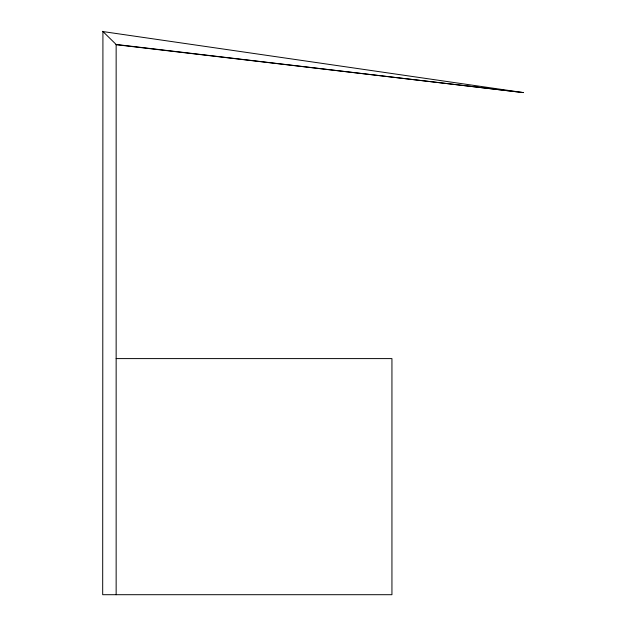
<?xml version="1.0" encoding="UTF-8"?>
<svg xmlns="http://www.w3.org/2000/svg" width="626" height="626" viewBox="0 0 626 626"><rect width="100%" height="100%" fill="white"/><g stroke="black" fill="none" stroke-linecap="round" stroke-linejoin="round"><path stroke-width="0.94" d="M102.922 31.566L102.687 594.7L391.939 594.7L391.939 358.596L116.146 358.596M102.687 31.535L523.313 92.578L116.146 44.696M102.687 31.3L116.146 44.462L523.313 92.578M116.146 44.462L116.146 594.7"/></g></svg>
